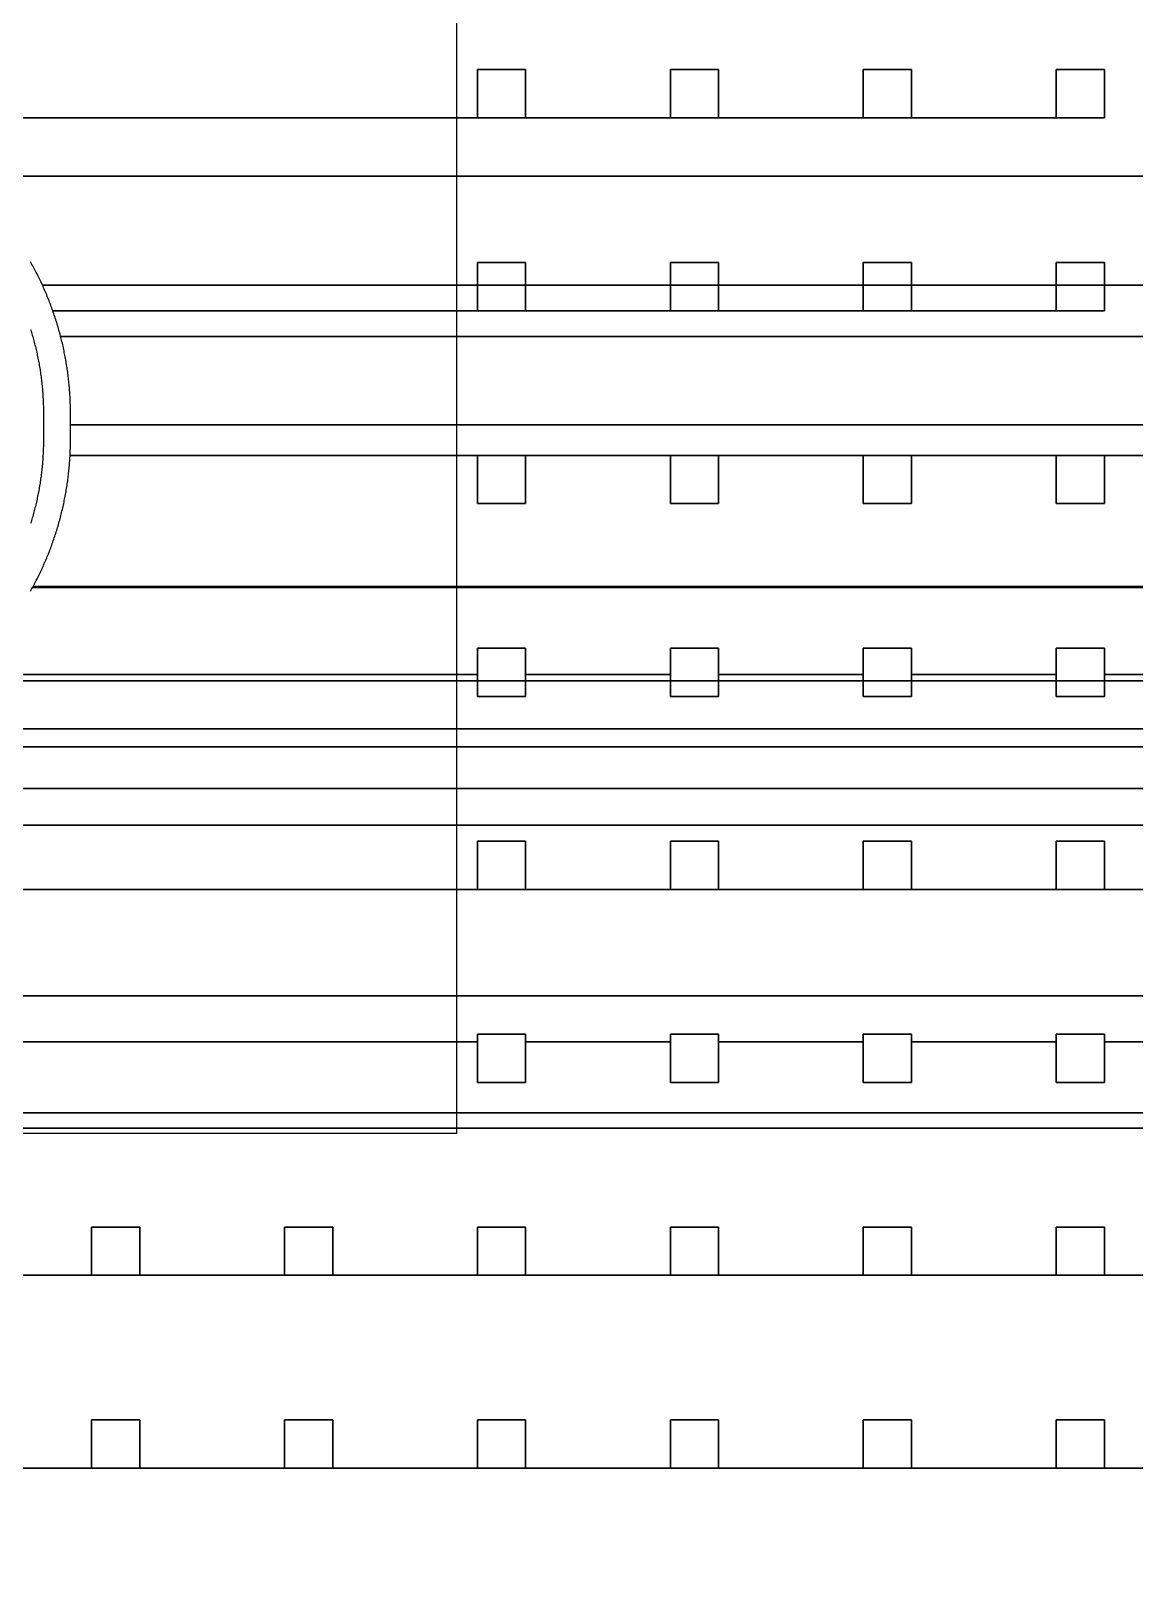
# Model space of a CAD drawing. Extents: x -3500 to 3500, y -3500 to 3500.
# Drawn here: x -294 to 278, y -821 to -18 of the extents above; entities that cross this region are included whole.
import ezdxf

# ---------------------------------------------------------------- set-up
doc = ezdxf.new("R2010")
doc.units = 0
for name, color, linetype in [('L5D0', 3, 'CONTINUOUS'), ('L5D100', 7, 'CONTINUOUS'), ('L5D101', 6, 'CONTINUOUS'), ('L5D11', 2, 'CONTINUOUS'), ('L5D99', 4, 'CONTINUOUS')]:
    doc.layers.add(name, color=color, linetype=linetype)

# ---------------------------------------------------------------- blocks, each defined once
blk = doc.blocks.new('ground_main_5')
at = {"layer": 'L5D0'}
for points in [[(2334.91, -149.2405), (-287.9615, -149.2405), (-287.976, -149.2095), (-288.311, -148.484), (-288.65, -147.76), (-288.992, -147.038), (-289.338, -146.3175), (-289.6875, -145.599), (-290.041, -144.882), (-290.3975, -144.167), (-290.758, -143.454), (-291.1215, -142.7425), (-291.489, -142.0325), (-291.86, -141.325), (-292.2345, -140.619), (-292.6125, -139.915), (-292.994, -139.2125), (-293.379, -138.5125), (-293.768, -137.814), (-294.16, -137.118)], [(544.1805, -221.622), (-273.4195, -221.622), (-273.4195, -215.8335), (-273.4215, -215.034), (-273.4275, -214.235), (-273.4375, -213.436), (-273.4515, -212.637), (-273.4695, -211.838), (-273.4915, -211.0395), (-273.5175, -210.2405), (-273.5475, -209.442), (-273.5815, -208.6435), (-273.619, -207.8455), (-273.661, -207.0475), (-273.707, -206.2495), (-273.757, -205.452), (-273.811, -204.655), (-273.869, -203.858), (-273.931, -203.061), (-273.9965, -202.2645), (-274.0665, -201.4685), (-274.1405, -200.673), (-274.218, -199.8775), (-274.3, -199.0825), (-274.386, -198.288), (-274.4755, -197.494), (-274.5695, -196.7005), (-274.667, -195.9075), (-274.7685, -195.1145), (-274.8745, -194.3225), (-274.984, -193.531), (-275.0975, -192.74), (-275.215, -191.9495), (-275.3365, -191.1595), (-275.462, -190.3705), (-275.591, -189.582), (-275.7245, -188.794), (-275.8615, -188.007), (-276.003, -187.22), (-276.148, -186.4345), (-276.297, -185.6495), (-276.45, -184.865), (-276.607, -184.0815), (-276.7675, -183.2985), (-276.9325, -182.5165), (-277.101, -181.7355), (-277.2735, -180.955), (-277.45, -180.176), (-277.63, -179.3975), (-277.8145, -178.6195), (-278.0025, -177.843), (-278.1945, -177.0675), (-278.3905, -176.2925), (-278.59, -175.519), (-278.794, -174.746), (-279.001, -173.9745), (-279.2125, -173.2035), (-279.428, -172.434), (-279.647, -171.6655), (-279.8695, -170.898), (-280.0965, -170.132), (-280.327, -169.3665), (-280.5615, -168.6025), (-280.7995, -167.84), (-281.0415, -167.0785), (-281.287, -166.318), (-281.537, -165.559), (-281.79, -164.801), (-282.0475, -164.0445), (-282.3085, -163.289), (-282.573, -162.535), (-282.8415, -161.7825), (-283.114, -161.031), (-283.39, -160.281), (-283.6695, -159.5325), (-283.953, -158.7855), (-284.2405, -158.0395), (-284.5315, -157.2955), (-284.826, -156.5525), (-285.1245, -155.8115), (-285.4265, -155.0715), (-285.7325, -154.3335), (-286.042, -153.5965), (-286.355, -152.8615), (-286.672, -152.1275), (-286.9925, -151.3955), (-287.3165, -150.665), (-287.6445, -149.9365), (-287.9615, -149.2405), (2334.91, -149.2405)], [(529.134, -305.463), (-292.818, -305.463), (-292.6125, -305.085), (-292.2345, -304.381), (-291.86, -303.675), (-291.489, -302.9675), (-291.1215, -302.2575), (-290.758, -301.546), (-290.3975, -300.833), (-290.041, -300.118), (-289.6875, -299.401), (-289.338, -298.6825), (-288.992, -297.962), (-288.65, -297.24), (-288.311, -296.516), (-287.976, -295.7905), (-287.6445, -295.0635), (-287.3165, -294.335), (-286.9925, -293.6045), (-286.672, -292.8725), (-286.355, -292.1385), (-286.042, -291.4035), (-285.7325, -290.6665), (-285.4265, -289.9285), (-285.1245, -289.1885), (-284.826, -288.4475), (-284.5315, -287.7045), (-284.3585, -287.262), (-284.2405, -286.9605), (-283.953, -286.2145), (-283.6695, -285.4675), (-283.39, -284.719), (-283.114, -283.969), (-282.8415, -283.2175), (-282.573, -282.465), (-282.3085, -281.711), (-282.0475, -280.9555), (-281.79, -280.199), (-281.537, -279.441), (-281.287, -278.682), (-281.0415, -277.9215), (-280.7995, -277.16), (-280.5615, -276.3975), (-280.327, -275.6335), (-280.0965, -274.868), (-279.8695, -274.102), (-279.647, -273.3345), (-279.428, -272.566), (-279.2125, -271.7965), (-279.001, -271.0255), (-278.794, -270.254), (-278.59, -269.481), (-278.3905, -268.7075), (-278.1945, -267.9325), (-278.0025, -267.157), (-277.8145, -266.3805), (-277.63, -265.6025), (-277.45, -264.824), (-277.2735, -264.045), (-277.101, -263.2645), (-276.9325, -262.4835), (-276.7675, -261.7015), (-276.607, -260.9185), (-276.45, -260.135), (-276.297, -259.3505), (-276.148, -258.5655), (-276.003, -257.78), (-275.8615, -256.993), (-275.7245, -256.206), (-275.591, -255.418), (-275.462, -254.6295), (-275.3365, -253.8405), (-275.215, -253.0505), (-275.0975, -252.26), (-274.984, -251.469), (-274.8745, -250.6775), (-274.7685, -249.8855), (-274.667, -249.0925), (-274.5695, -248.2995), (-274.4755, -247.506), (-274.386, -246.712), (-274.3, -245.9175), (-274.218, -245.1225), (-274.1405, -244.327), (-274.0665, -243.5315), (-273.9965, -242.7355), (-273.931, -241.939), (-273.869, -241.142), (-273.811, -240.345), (-273.757, -239.548), (-273.707, -238.7505), (-273.661, -237.9525), (-273.619, -237.1545), (-273.5815, -236.3565), (-273.5475, -235.558), (-273.5175, -234.7595), (-273.4915, -233.9605), (-273.4695, -233.162), (-273.4515, -232.363), (-273.4375, -231.564), (-273.4275, -230.765), (-273.4215, -229.966), (-273.4195, -229.1665), (-273.4195, -221.622), (544.1805, -221.622)], [(-294.16, -307.882), (-293.768, -307.186), (-293.379, -306.4875), (-292.994, -305.7875), (-292.818, -305.463), (529.134, -305.463)], [(552.3855, -354.306), (-333.875, -354.306)], [(-333.875, -354.306), (552.3855, -354.306)], [(612.646, -388.5185), (-421.984, -388.5185)], [(-1407.1915, -388.91), (-433.1625, -388.91), (-432.3635, -388.908), (-431.5645, -388.902), (-430.7655, -388.892), (-429.9665, -388.878), (-429.1675, -388.86), (-428.3685, -388.838), (-427.57, -388.812), (-426.7715, -388.782), (-425.973, -388.748), (-425.175, -388.71), (-424.377, -388.668), (-423.579, -388.6225), (-422.7815, -388.5725), (-421.984, -388.5185), (612.646, -388.5185)], [(1674.451, -429.2405), (-1490.8455, -429.2405)], [(-1490.8455, -429.2405), (1674.451, -429.2405)], [(1683.647, -517.6535), (-1513.7775, -517.6535)], [(-1513.7775, -517.6535), (1683.647, -517.6535)], [(750.18, -578.2845), (-1488.7715, -578.2845)], [(-1488.7715, -578.2845), (750.18, -578.2845)]]:
    blk.add_lwpolyline(points, dxfattribs=at)
blk = doc.blocks.new('TOP_main_5_Cheese_diff')
at = {"layer": 'L5D101'}
for points in [[(-62.5, -62.5), (-62.5, -37.5), (-37.5, -37.5), (-37.5, -62.5)], [(37.5, -62.5), (37.5, -37.5), (62.5, -37.5), (62.5, -62.5)], [(137.5, -62.5), (137.5, -37.5), (162.5, -37.5), (162.5, -62.5)], [(237.5, -62.5), (237.5, -37.5), (262.5, -37.5), (262.5, -62.5)], [(-62.5, -162.5), (-62.5, -137.5), (-37.5, -137.5), (-37.5, -162.5)], [(37.5, -162.5), (37.5, -137.5), (62.5, -137.5), (62.5, -162.5)], [(137.5, -162.5), (137.5, -137.5), (162.5, -137.5), (162.5, -162.5)], [(237.5, -162.5), (237.5, -137.5), (262.5, -137.5), (262.5, -162.5)], [(-62.5, -262.5), (-62.5, -237.5), (-37.5, -237.5), (-37.5, -262.5)], [(37.5, -262.5), (37.5, -237.5), (62.5, -237.5), (62.5, -262.5)], [(137.5, -262.5), (137.5, -237.5), (162.5, -237.5), (162.5, -262.5)], [(237.5, -262.5), (237.5, -237.5), (262.5, -237.5), (262.5, -262.5)], [(-62.5, -362.5), (-62.5, -337.5), (-37.5, -337.5), (-37.5, -362.5)], [(37.5, -362.5), (37.5, -337.5), (62.5, -337.5), (62.5, -362.5)], [(137.5, -362.5), (137.5, -337.5), (162.5, -337.5), (162.5, -362.5)], [(237.5, -362.5), (237.5, -337.5), (262.5, -337.5), (262.5, -362.5)], [(-62.5, -462.5), (-62.5, -437.5), (-37.5, -437.5), (-37.5, -462.5)], [(37.5, -462.5), (37.5, -437.5), (62.5, -437.5), (62.5, -462.5)], [(137.5, -462.5), (137.5, -437.5), (162.5, -437.5), (162.5, -462.5)], [(237.5, -462.5), (237.5, -437.5), (262.5, -437.5), (262.5, -462.5)], [(-62.5, -562.5), (-62.5, -537.5), (-37.5, -537.5), (-37.5, -562.5)], [(37.5, -562.5), (37.5, -537.5), (62.5, -537.5), (62.5, -562.5)], [(137.5, -562.5), (137.5, -537.5), (162.5, -537.5), (162.5, -562.5)], [(237.5, -562.5), (237.5, -537.5), (262.5, -537.5), (262.5, -562.5)], [(-262.5, -662.5), (-262.5, -637.5), (-237.5, -637.5), (-237.5, -662.5)], [(-162.5, -662.5), (-162.5, -637.5), (-137.5, -637.5), (-137.5, -662.5)], [(-62.5, -662.5), (-62.5, -637.5), (-37.5, -637.5), (-37.5, -662.5)], [(37.5, -662.5), (37.5, -637.5), (62.5, -637.5), (62.5, -662.5)], [(137.5, -662.5), (137.5, -637.5), (162.5, -637.5), (162.5, -662.5)], [(237.5, -662.5), (237.5, -637.5), (262.5, -637.5), (262.5, -662.5)], [(-262.5, -762.5), (-262.5, -737.5), (-237.5, -737.5), (-237.5, -762.5)], [(-162.5, -762.5), (-162.5, -737.5), (-137.5, -737.5), (-137.5, -762.5)], [(-62.5, -762.5), (-62.5, -737.5), (-37.5, -737.5), (-37.5, -762.5)], [(37.5, -762.5), (37.5, -737.5), (62.5, -737.5), (62.5, -762.5)], [(137.5, -762.5), (137.5, -737.5), (162.5, -737.5), (162.5, -762.5)], [(237.5, -762.5), (237.5, -737.5), (262.5, -737.5), (262.5, -762.5)]]:
    blk.add_lwpolyline(points, close=True, dxfattribs=at)
blk = doc.blocks.new('TOP_main_5_Cheese_100')
at = {"layer": 'L5D100'}
for points in [[(2334.91, -92.6675), (-331.437, -92.6675)], [(-388.366, -62.5), (-62.5, -62.5), (-37.5, -62.5), (37.5, -62.5), (62.5, -62.5), (137.5, -62.5), (162.5, -62.5), (237.5, -62.5), (262.5, -62.5), (262.5, -37.5), (237.5, -37.5), (237.5, -62.5), (162.5, -62.5), (162.5, -37.5), (137.5, -37.5), (137.5, -62.5), (62.5, -62.5), (62.5, -37.5), (37.5, -37.5), (37.5, -62.5), (-37.5, -62.5), (-37.5, -37.5), (-62.5, -37.5), (-62.5, -62.5), (-388.366, -62.5)], [(-331.437, -92.6675), (2334.91, -92.6675)], [(616.8765, -175.8345), (-278.5085, -175.8345), (-278.59, -175.519), (-278.794, -174.746), (-279.001, -173.9745), (-279.2125, -173.2035), (-279.428, -172.434), (-279.647, -171.6655), (-279.8695, -170.898), (-280.0965, -170.132), (-280.327, -169.3665), (-280.5615, -168.6025), (-280.7995, -167.84), (-281.0415, -167.0785), (-281.287, -166.318), (-281.537, -165.559), (-281.79, -164.801), (-282.0475, -164.0445), (-282.3085, -163.289), (-282.573, -162.535), (-282.5855, -162.5), (-62.5, -162.5), (-37.5, -162.5), (37.5, -162.5), (62.5, -162.5), (137.5, -162.5), (162.5, -162.5), (237.5, -162.5), (262.5, -162.5), (262.5, -137.5), (237.5, -137.5), (237.5, -162.5), (162.5, -162.5), (162.5, -137.5), (137.5, -137.5), (137.5, -162.5), (62.5, -162.5), (62.5, -137.5), (37.5, -137.5), (37.5, -162.5), (-37.5, -162.5), (-37.5, -137.5), (-62.5, -137.5), (-62.5, -162.5), (-282.5855, -162.5), (-282.8415, -161.7825), (-283.114, -161.031), (-283.39, -160.281), (-283.6695, -159.5325), (-283.953, -158.7855), (-284.2405, -158.0395), (-284.5315, -157.2955), (-284.826, -156.5525), (-285.1245, -155.8115), (-285.4265, -155.0715), (-285.7325, -154.3335), (-286.042, -153.5965), (-286.355, -152.8615), (-286.672, -152.1275), (-286.9925, -151.3955), (-287.3165, -150.665), (-287.6445, -149.9365), (-287.9615, -149.2405), (-287.976, -149.2095), (-288.311, -148.484), (-288.65, -147.76), (-288.992, -147.038), (-289.338, -146.3175), (-289.6875, -145.599), (-290.041, -144.882), (-290.3975, -144.167), (-290.758, -143.454), (-291.1215, -142.7425), (-291.489, -142.0325), (-291.86, -141.325), (-292.2345, -140.619), (-292.6125, -139.915), (-292.994, -139.2125), (-293.379, -138.5125), (-293.768, -137.814), (-294.16, -137.118)], [(535.7135, -237.5), (-273.6375, -237.5), (-273.619, -237.1545), (-273.5815, -236.3565), (-273.5475, -235.558), (-273.5175, -234.7595), (-273.4915, -233.9605), (-273.4695, -233.162), (-273.4515, -232.363), (-273.4375, -231.564), (-273.4275, -230.765), (-273.4215, -229.966), (-273.4195, -229.1665), (-273.4195, -215.8335), (-273.4215, -215.034), (-273.4275, -214.235), (-273.4375, -213.436), (-273.4515, -212.637), (-273.4695, -211.838), (-273.4915, -211.0395), (-273.5175, -210.2405), (-273.5475, -209.442), (-273.5815, -208.6435), (-273.619, -207.8455), (-273.661, -207.0475), (-273.707, -206.2495), (-273.757, -205.452), (-273.811, -204.655), (-273.869, -203.858), (-273.931, -203.061), (-273.9965, -202.2645), (-274.0665, -201.4685), (-274.1405, -200.673), (-274.218, -199.8775), (-274.3, -199.0825), (-274.386, -198.288), (-274.4755, -197.494), (-274.5695, -196.7005), (-274.667, -195.9075), (-274.7685, -195.1145), (-274.8745, -194.3225), (-274.984, -193.531), (-275.0975, -192.74), (-275.215, -191.9495), (-275.3365, -191.1595), (-275.462, -190.3705), (-275.591, -189.582), (-275.7245, -188.794), (-275.8615, -188.007), (-276.003, -187.22), (-276.148, -186.4345), (-276.297, -185.6495), (-276.45, -184.865), (-276.607, -184.0815), (-276.7675, -183.2985), (-276.9325, -182.5165), (-277.101, -181.7355), (-277.2735, -180.955), (-277.45, -180.176), (-277.63, -179.3975), (-277.8145, -178.6195), (-278.0025, -177.843), (-278.1945, -177.0675), (-278.3905, -176.2925), (-278.5085, -175.8345), (616.8765, -175.8345)], [(529.2385, -306.0335), (-293.1295, -306.0335), (-292.994, -305.7875), (-292.818, -305.463), (-292.6125, -305.085), (-292.2345, -304.381), (-291.86, -303.675), (-291.489, -302.9675), (-291.1215, -302.2575), (-290.758, -301.546), (-290.3975, -300.833), (-290.041, -300.118), (-289.6875, -299.401), (-289.338, -298.6825), (-288.992, -297.962), (-288.65, -297.24), (-288.311, -296.516), (-287.976, -295.7905), (-287.6445, -295.0635), (-287.3165, -294.335), (-286.9925, -293.6045), (-286.672, -292.8725), (-286.355, -292.1385), (-286.042, -291.4035), (-285.7325, -290.6665), (-285.4265, -289.9285), (-285.1245, -289.1885), (-284.826, -288.4475), (-284.5315, -287.7045), (-284.3585, -287.262), (-284.2405, -286.9605), (-283.953, -286.2145), (-283.6695, -285.4675), (-283.39, -284.719), (-283.114, -283.969), (-282.8415, -283.2175), (-282.573, -282.465), (-282.3085, -281.711), (-282.0475, -280.9555), (-281.79, -280.199), (-281.537, -279.441), (-281.287, -278.682), (-281.0415, -277.9215), (-280.7995, -277.16), (-280.5615, -276.3975), (-280.327, -275.6335), (-280.0965, -274.868), (-279.8695, -274.102), (-279.647, -273.3345), (-279.428, -272.566), (-279.2125, -271.7965), (-279.001, -271.0255), (-278.794, -270.254), (-278.59, -269.481), (-278.3905, -268.7075), (-278.1945, -267.9325), (-278.0025, -267.157), (-277.8145, -266.3805), (-277.63, -265.6025), (-277.45, -264.824), (-277.2735, -264.045), (-277.101, -263.2645), (-276.936, -262.5), (-276.9325, -262.4835), (-276.7675, -261.7015), (-276.607, -260.9185), (-276.45, -260.135), (-276.297, -259.3505), (-276.148, -258.5655), (-276.003, -257.78), (-275.8615, -256.993), (-275.7245, -256.206), (-275.591, -255.418), (-275.462, -254.6295), (-275.3365, -253.8405), (-275.215, -253.0505), (-275.0975, -252.26), (-274.984, -251.469), (-274.8745, -250.6775), (-274.7685, -249.8855), (-274.667, -249.0925), (-274.5695, -248.2995), (-274.4755, -247.506), (-274.386, -246.712), (-274.3, -245.9175), (-274.218, -245.1225), (-274.1405, -244.327), (-274.0665, -243.5315), (-273.9965, -242.7355), (-273.931, -241.939), (-273.869, -241.142), (-273.811, -240.345), (-273.757, -239.548), (-273.707, -238.7505), (-273.661, -237.9525), (-273.6375, -237.5), (-62.5, -237.5), (-62.5, -262.5), (-37.5, -262.5), (-37.5, -237.5), (37.5, -237.5), (37.5, -262.5), (62.5, -262.5), (62.5, -237.5), (137.5, -237.5), (137.5, -262.5), (162.5, -262.5), (162.5, -237.5), (237.5, -237.5), (237.5, -262.5), (262.5, -262.5), (262.5, -237.5), (535.7135, -237.5)], [(-294.16, -307.882), (-293.768, -307.186), (-293.379, -306.4875), (-293.1295, -306.0335), (529.2385, -306.0335)], [(549.7565, -351.1225), (262.5, -351.1225), (262.5, -337.5), (237.5, -337.5), (237.5, -351.1225), (162.5, -351.1225), (162.5, -337.5), (137.5, -337.5), (137.5, -351.1225), (62.5, -351.1225), (62.5, -337.5), (37.5, -337.5), (37.5, -351.1225), (-37.5, -351.1225), (-37.5, -337.5), (-62.5, -337.5), (-62.5, -351.1225), (-329.9905, -351.1225)], [(-329.9905, -351.1225), (-62.5, -351.1225), (-62.5, -362.5), (-37.5, -362.5), (-37.5, -351.1225), (37.5, -351.1225), (37.5, -362.5), (62.5, -362.5), (62.5, -351.1225), (137.5, -351.1225), (137.5, -362.5), (162.5, -362.5), (162.5, -351.1225), (237.5, -351.1225), (237.5, -362.5), (262.5, -362.5), (262.5, -351.1225), (549.7565, -351.1225)], [(584.2425, -379.1515), (-378.186, -379.1515)], [(-378.186, -379.1515), (584.2425, -379.1515)], [(1657.3345, -410.2095), (-1471.2315, -410.2095)], [(-1471.2315, -410.2095), (1657.3345, -410.2095)], [(1687.748, -462.5), (262.5, -462.5), (262.5, -437.5), (237.5, -437.5), (237.5, -462.5), (162.5, -462.5), (162.5, -437.5), (137.5, -437.5), (137.5, -462.5), (62.5, -462.5), (62.5, -437.5), (37.5, -437.5), (37.5, -462.5), (-37.5, -462.5), (-37.5, -437.5), (-62.5, -437.5), (-62.5, -462.5), (-1508.786, -462.5)], [(-1508.786, -462.5), (1687.748, -462.5)], [(1670.265, -541.5405), (262.5, -541.5405), (262.5, -537.5), (237.5, -537.5), (237.5, -541.5405), (162.5, -541.5405), (162.5, -537.5), (137.5, -537.5), (137.5, -541.5405), (62.5, -541.5405), (62.5, -537.5), (37.5, -537.5), (37.5, -541.5405), (-37.5, -541.5405), (-37.5, -537.5), (-62.5, -537.5), (-62.5, -541.5405), (-1509.0955, -541.5405)], [(-1509.0955, -541.5405), (-62.5, -541.5405), (-62.5, -562.5), (-37.5, -562.5), (-37.5, -541.5405), (37.5, -541.5405), (37.5, -562.5), (62.5, -562.5), (62.5, -541.5405), (137.5, -541.5405), (137.5, -562.5), (162.5, -562.5), (162.5, -541.5405), (237.5, -541.5405), (237.5, -562.5), (262.5, -562.5), (262.5, -541.5405), (1670.265, -541.5405)], [(750.18, -586.2035), (-1481.339, -586.2035)], [(-1481.339, -586.2035), (750.18, -586.2035)], [(337.5, -662.5), (262.5, -662.5), (262.5, -637.5), (237.5, -637.5), (237.5, -662.5), (162.5, -662.5), (162.5, -637.5), (137.5, -637.5), (137.5, -662.5), (62.5, -662.5), (62.5, -637.5), (37.5, -637.5), (37.5, -662.5), (-37.5, -662.5), (-37.5, -637.5), (-62.5, -637.5), (-62.5, -662.5), (-137.5, -662.5), (-137.5, -637.5), (-162.5, -637.5), (-162.5, -662.5), (-237.5, -662.5), (-237.5, -637.5), (-262.5, -637.5), (-262.5, -662.5), (-337.5, -662.5)], [(-2334.91, -762.5), (-2062.5, -762.5), (-2037.5, -762.5), (-1962.5, -762.5), (-1937.5, -762.5), (-1862.5, -762.5), (-1837.5, -762.5), (-353.759, -762.5), (-337.5, -762.5), (-262.5, -762.5), (-237.5, -762.5), (-162.5, -762.5), (-137.5, -762.5), (-62.5, -762.5), (-37.5, -762.5), (37.5, -762.5), (62.5, -762.5), (137.5, -762.5), (162.5, -762.5), (237.5, -762.5), (262.5, -762.5), (337.5, -762.5)], [(337.5, -762.5), (262.5, -762.5), (262.5, -737.5), (237.5, -737.5), (237.5, -762.5), (162.5, -762.5), (162.5, -737.5), (137.5, -737.5), (137.5, -762.5), (62.5, -762.5), (62.5, -737.5), (37.5, -737.5), (37.5, -762.5), (-37.5, -762.5), (-37.5, -737.5), (-62.5, -737.5), (-62.5, -762.5), (-137.5, -762.5), (-137.5, -737.5), (-162.5, -737.5), (-162.5, -762.5), (-237.5, -762.5), (-237.5, -737.5), (-262.5, -737.5), (-262.5, -762.5), (-337.5, -762.5)], [(-1407.1915, -668.91), (-553.759, -668.91), (-553.759, -662.5), (2334.91, -662.5)]]:
    blk.add_lwpolyline(points, dxfattribs=at)
blk = doc.blocks.new('TOP_main_5')
at = {"layer": 'L5D11'}
blk.add_lwpolyline([(-294.0885, -172.25), (-293.862, -172.979), (-293.64, -173.709), (-293.421, -174.44), (-293.2065, -175.172), (-292.9955, -175.9055), (-292.788, -176.64), (-292.585, -177.3755), (-292.3855, -178.112), (-292.19, -178.85), (-291.998, -179.5885), (-291.8105, -180.328), (-291.6265, -181.0685), (-291.4465, -181.81), (-291.27, -182.5525), (-291.098, -183.296), (-290.9295, -184.0405), (-290.765, -184.7855), (-290.604, -185.5315), (-290.4475, -186.2785), (-290.2945, -187.026), (-290.146, -187.7745), (-290.001, -188.524), (-289.86, -189.2735), (-289.723, -190.0245), (-289.5895, -190.776), (-289.4605, -191.528), (-289.335, -192.2805), (-289.2135, -193.034), (-289.0965, -193.788), (-288.983, -194.5425), (-288.8735, -195.298), (-288.768, -196.0535), (-288.666, -196.81), (-288.5685, -197.567), (-288.475, -198.324), (-288.3855, -199.082), (-288.2995, -199.8405), (-288.218, -200.599), (-288.14, -201.358), (-288.066, -202.1175), (-287.9965, -202.8775), (-287.9305, -203.638), (-287.8685, -204.3985), (-287.811, -205.1595), (-287.757, -205.9205), (-287.707, -206.682), (-287.661, -207.444), (-287.619, -208.2055), (-287.581, -208.968), (-287.547, -209.73), (-287.5175, -210.493), (-287.4915, -211.2555), (-287.4695, -212.018), (-287.4515, -212.781), (-287.4375, -213.544), (-287.4275, -214.307), (-287.4215, -215.07), (-287.4195, -215.8335), (-287.4195, -229.1665), (-287.4215, -229.93), (-287.4275, -230.693), (-287.4375, -231.456), (-287.4515, -232.219), (-287.4695, -232.982), (-287.4915, -233.7445), (-287.5175, -234.507), (-287.547, -235.27), (-287.581, -236.032), (-287.619, -236.7945), (-287.661, -237.556), (-287.707, -238.318), (-287.757, -239.0795), (-287.811, -239.8405), (-287.8685, -240.6015), (-287.9305, -241.362), (-287.9965, -242.1225), (-288.066, -242.8825), (-288.14, -243.642), (-288.218, -244.401), (-288.2995, -245.1595), (-288.3855, -245.918), (-288.475, -246.676), (-288.5685, -247.433), (-288.666, -248.19), (-288.768, -248.9465), (-288.8735, -249.702), (-288.983, -250.4575), (-289.0965, -251.212), (-289.2135, -251.966), (-289.335, -252.7195), (-289.4605, -253.472), (-289.5895, -254.224), (-289.723, -254.9755), (-289.86, -255.7265), (-290.001, -256.476), (-290.146, -257.2255), (-290.2945, -257.974), (-290.4475, -258.7215), (-290.604, -259.4685), (-290.765, -260.2145), (-290.9295, -260.9595), (-291.098, -261.704), (-291.27, -262.4475), (-291.4465, -263.19), (-291.6265, -263.9315), (-291.8105, -264.672), (-291.998, -265.4115), (-292.19, -266.15), (-292.3855, -266.888), (-292.585, -267.6245), (-292.788, -268.36), (-292.9955, -269.0945), (-293.2065, -269.828), (-293.421, -270.56), (-293.64, -271.291), (-293.862, -272.021), (-294.0885, -272.75)], dxfattribs=at)
for name in ['ground_main_5', 'TOP_main_5_Cheese_100', 'TOP_main_5_Cheese_diff']:
    blk.add_blockref(name, (0, 0))
blk = doc.blocks.new('TOP_main_5_NoCheese_99')
at = {"layer": 'L5D99'}
blk.add_lwpolyline([(-73.4195, 143.91), (-73.4195, -588.91), (-353.759, -588.91), (-353.759, -868.91), (-1766.9345, -868.91), (-1766.9345, -308.91), (-2134.91, -308.91), (-2134.91, -935.725), (-319.746, -935.725), (-319.746, -1543.275), (-517.1135, -1543.275), (-517.1135, -1743.275), (-1931.9355, -1743.275), (-1931.9355, -1343.275), (-2134.91, -1343.275), (-2134.91, -1408.4375), (-2134.91, -1408.4375), (-2134.91, -1520.787), (-1950, -1620.787), (-1950, -2640), (-2750, -2640)], dxfattribs=at)
blk = doc.blocks.new('TOP_main')
for name in ['TOP_main_5', 'TOP_main_5_NoCheese_99']:
    blk.add_blockref(name, (0, 0))

msp = doc.modelspace()

# ---------------------------------------------------------------- block references
msp.add_blockref('TOP_main', (0, 0))

doc.saveas('drawing.dxf')
